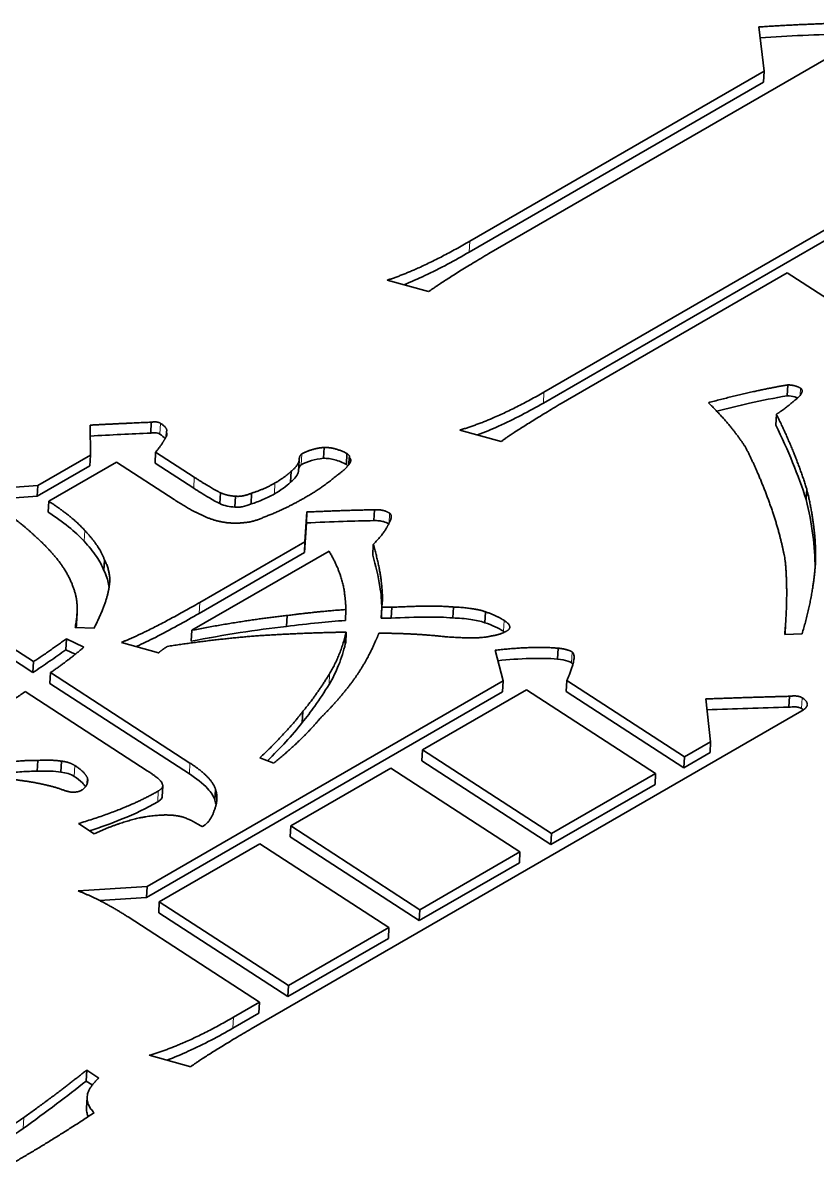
# Model space of a CAD drawing. Header units: millimetres. Extents: x 200 to 5740, y 200 to 4000.
# Drawn here: x 5428.43 to 5445.68, y 2870.23 to 2895.21 of the extents above; entities that cross this region are included whole.
import ezdxf

# ---------------------------------------------------------------- set-up
doc = ezdxf.new("R2010")
doc.units = ezdxf.units.MM
doc.header["$LTSCALE"] = 20
doc.layers.add('可見 (ISO)', color=7, linetype='Continuous', lineweight=35)
doc.layers.add('窄部可見 (ISO)', color=7, linetype='Continuous', lineweight=18)

msp = doc.modelspace()

# ---------------------------------------------------------------- linework, layer by layer
at = {"layer": '可見 (ISO)'}
for p, q in [((5444.53, 2894.164), (5444.411, 2895.126)), ((5446.652, 2894.885), (5438.547, 2890.205)), ((5438.135, 2890.472), (5444.53, 2894.164)), ((5444.53, 2894.164), (5444.517, 2893.928)), ((5438.122, 2890.235), (5444.517, 2893.928)), ((5439.745, 2887.195), (5449.827, 2893.016)), ((5439.732, 2886.958), (5449.814, 2892.779)), ((5445.03, 2889.784), (5440.122, 2886.95)), ((5451.361, 2885.679), (5445.03, 2889.784)), ((5437.24, 2889.377), (5436.339, 2889.625)), ((5445.044, 2887.352), (5445.03, 2887.115)), ((5431.216, 2886.541), (5431.203, 2886.304)), ((5444.793, 2886.714), (5444.78, 2886.477)), ((5429.893, 2885.829), (5429.885, 2886.477)), ((5431.542, 2886.329), (5431.536, 2886.221)), ((5438.816, 2886.123), (5437.914, 2886.37)), ((5428.749, 2885.169), (5429.893, 2885.829)), ((5429.893, 2885.829), (5429.88, 2885.592)), ((5431.31, 2885.89), (5431.297, 2885.653)), ((5431.31, 2885.89), (5432.15, 2885.345)), ((5434.968, 2885.994), (5434.955, 2885.757)), ((5435.466, 2885.861), (5435.453, 2885.624)), ((5435.517, 2885.775), (5435.509, 2885.622)), ((5428.736, 2884.932), (5429.88, 2885.592)), ((5430.459, 2885.672), (5428.989, 2884.824)), ((5431.712, 2884.86), (5430.459, 2885.672)), ((5431.297, 2885.653), (5432.137, 2885.108)), ((5434.427, 2885.713), (5434.414, 2885.476)), ((5434.255, 2885.477), (5434.242, 2885.24)), ((5427.229, 2885.059), (5428.749, 2885.169)), ((5428.749, 2885.169), (5428.736, 2884.932)), ((5432.717, 2885.009), (5432.704, 2884.772)), ((5433.395, 2885.001), (5433.382, 2884.765)), ((5445.452, 2885.096), (5445.439, 2884.859)), ((5427.62, 2884.851), (5428.736, 2884.932)), ((5428.989, 2884.824), (5428.976, 2884.587)), ((5433.043, 2884.935), (5433.03, 2884.698)), ((5434.553, 2883.945), (5434.597, 2884.591)), ((5434.597, 2884.591), (5434.584, 2884.354)), ((5436.065, 2884.64), (5436.052, 2884.403)), ((5434.54, 2883.708), (5434.584, 2884.354)), ((5432.266, 2882.625), (5434.553, 2883.945)), ((5434.553, 2883.945), (5434.54, 2883.708)), ((5436.038, 2883.888), (5436.025, 2883.651)), ((5430.198, 2883.555), (5430.185, 2883.318)), ((5435.076, 2883.743), (5432.094, 2882.021)), ((5432.253, 2882.388), (5434.54, 2883.708)), ((5445.647, 2883.589), (5445.638, 2883.418)), ((5426.659, 2882.637), (5428.658, 2881.341)), ((5436.225, 2882.524), (5436.212, 2882.287)), ((5436.226, 2882.564), (5436.213, 2882.327)), ((5436.44, 2882.521), (5436.427, 2882.285)), ((5437.78, 2882.527), (5437.766, 2882.29)), ((5426.646, 2882.4), (5428.645, 2881.104)), ((5429.604, 2882.397), (5429.591, 2882.16)), ((5434.164, 2882.343), (5434.151, 2882.106)), ((5435.444, 2882.472), (5435.431, 2882.235)), ((5438.475, 2882.424), (5438.462, 2882.187)), ((5445.002, 2882.307), (5444.989, 2882.07)), ((5429.973, 2882.069), (5429.56, 2882.083)), ((5432.094, 2882.021), (5432.081, 2881.784)), ((5429.371, 2881.837), (5429.358, 2881.6)), ((5429.371, 2881.837), (5429.749, 2881.655)), ((5431.372, 2881.53), (5430.565, 2881.758)), ((5435.443, 2881.967), (5435.43, 2881.73)), ((5435.451, 2881.982), (5435.438, 2881.745)), ((5435.443, 2881.967), (5435.451, 2881.982)), ((5445.353, 2881.947), (5444.975, 2881.928)), ((5429.358, 2881.6), (5429.564, 2881.501)), ((5435.43, 2881.73), (5435.438, 2881.745)), ((5438.859, 2880.921), (5438.688, 2881.59)), ((5440.054, 2881.632), (5440.041, 2881.395)), ((5428.658, 2881.341), (5428.645, 2881.104)), ((5429.027, 2881.102), (5429.013, 2880.865)), ((5429.027, 2881.102), (5432.055, 2879.138)), ((5429.013, 2880.865), (5432.042, 2878.901)), ((5431.123, 2876.455), (5438.859, 2880.921)), ((5438.859, 2880.921), (5438.846, 2880.684)), ((5440.242, 2880.931), (5440.229, 2880.694)), ((5440.242, 2880.931), (5442.798, 2879.273)), ((5431.127, 2878.971), (5428.476, 2880.689)), ((5431.11, 2876.218), (5438.846, 2880.684)), ((5439.365, 2880.73), (5437.105, 2879.425)), ((5442.171, 2878.911), (5439.365, 2880.73)), ((5440.229, 2880.694), (5442.785, 2879.036)), ((5443.366, 2879.601), (5443.264, 2880.53)), ((5445.076, 2880.588), (5445.063, 2880.351)), ((5445.35, 2880.273), (5433.386, 2873.366)), ((5434.504, 2880.258), (5434.491, 2880.021)), ((5442.798, 2879.273), (5443.366, 2879.601)), ((5443.366, 2879.601), (5443.353, 2879.364)), ((5437.105, 2879.425), (5437.092, 2879.188)), ((5437.105, 2879.425), (5439.91, 2877.606)), ((5442.785, 2879.036), (5443.353, 2879.364)), ((5442.798, 2879.273), (5442.785, 2879.036)), ((5428.749, 2879.196), (5428.736, 2878.959)), ((5429.264, 2879.178), (5429.251, 2878.941)), ((5433.875, 2879.138), (5433.575, 2879.248)), ((5436.417, 2879.028), (5434.243, 2877.772)), ((5439.223, 2877.209), (5436.417, 2879.028)), ((5437.092, 2879.188), (5439.897, 2877.369)), ((5429.83, 2878.811), (5429.824, 2878.69)), ((5439.91, 2877.606), (5442.171, 2878.911)), ((5442.171, 2878.911), (5442.158, 2878.674)), ((5431.464, 2878.642), (5431.451, 2878.405)), ((5432.612, 2878.566), (5432.599, 2878.329)), ((5439.897, 2877.369), (5442.158, 2878.674)), ((5429.974, 2877.6), (5429.631, 2877.823)), ((5434.243, 2877.772), (5434.23, 2877.535)), ((5434.243, 2877.772), (5437.048, 2875.953)), ((5434.23, 2877.535), (5437.035, 2875.716)), ((5439.91, 2877.606), (5439.897, 2877.369)), ((5433.572, 2877.385), (5431.389, 2876.125)), ((5436.378, 2875.566), (5433.572, 2877.385)), ((5437.048, 2875.953), (5439.223, 2877.209)), ((5439.223, 2877.209), (5439.21, 2876.972)), ((5437.035, 2875.716), (5439.21, 2876.972)), ((5429.629, 2876.36), (5431.123, 2876.455)), ((5431.123, 2876.455), (5431.11, 2876.218)), ((5430.092, 2876.153), (5431.11, 2876.218)), ((5431.389, 2876.125), (5431.376, 2875.888)), ((5431.389, 2876.125), (5434.194, 2874.306)), ((5433.567, 2873.943), (5430.71, 2875.796)), ((5431.376, 2875.888), (5434.181, 2874.069)), ((5437.048, 2875.953), (5437.035, 2875.716)), ((5434.194, 2874.306), (5436.378, 2875.566)), ((5436.378, 2875.566), (5436.365, 2875.329)), ((5434.181, 2874.069), (5436.365, 2875.329)), ((5434.194, 2874.306), (5434.181, 2874.069)), ((5433, 2873.616), (5433.567, 2873.943)), ((5433.567, 2873.943), (5433.554, 2873.706)), ((5432.987, 2873.379), (5433.554, 2873.706)), ((5432.071, 2872.543), (5431.169, 2872.79)), ((5429.812, 2872.469), (5429.799, 2872.232)), ((5429.812, 2872.469), (5430.078, 2872.297)), ((5429.799, 2872.232), (5429.933, 2872.146)), ((5429.821, 2871.879), (5429.808, 2871.642))]:
    msp.add_line(p, q, dxfattribs=at)
for points, degree in [([(5444.411, 2895.126), (5445.399, 2895.192), (5446.327, 2895.212)], 2), ([(5436.339, 2889.625), (5437.104, 2889.877), (5438.135, 2890.472)], 2), ([(5438.547, 2890.205), (5437.567, 2889.619), (5437.24, 2889.377)], 2), ([(5443.317, 2886.965), (5444.27, 2887.221), (5445.044, 2887.352)], 2), ([(5445.044, 2887.352), (5445.215, 2887.346), (5445.318, 2887.279)], 2), ([(5445.318, 2887.279), (5445.43, 2887.207), (5445.198, 2887.02)], 2), ([(5437.914, 2886.37), (5438.713, 2886.6), (5439.745, 2887.195)], 2), ([(5445.198, 2887.02), (5444.931, 2886.793), (5444.793, 2886.714)], 2), ([(5440.122, 2886.95), (5439.142, 2886.364), (5438.816, 2886.123)], 2), ([(5444.131, 2885.984), (5443.823, 2886.469), (5443.317, 2886.965)], 2), ([(5429.885, 2886.477), (5430.589, 2886.515), (5431.216, 2886.541)], 2), ([(5431.216, 2886.541), (5431.345, 2886.563), (5431.414, 2886.518)], 2), ([(5431.414, 2886.518), (5431.585, 2886.407), (5431.542, 2886.329)], 2), ([(5444.793, 2886.714), (5445.196, 2885.905), (5445.452, 2885.096)], 2), ([(5431.401, 2886.281), (5431.447, 2886.251), (5431.49, 2886.218), (5431.514, 2886.184)], 3), ([(5431.542, 2886.329), (5431.568, 2886.26), (5431.525, 2886.204)], 2), ([(5431.525, 2886.204), (5431.456, 2886.069), (5431.31, 2885.89)], 2), ([(5434.427, 2885.713), (5434.427, 2885.818), (5434.487, 2885.853)], 2), ([(5434.487, 2885.853), (5434.685, 2885.967), (5434.968, 2885.994)], 2), ([(5434.968, 2885.994), (5435.209, 2885.996), (5435.466, 2885.861)], 2), ([(5435.466, 2885.861), (5435.535, 2885.816), (5435.517, 2885.775)], 2), ([(5435.517, 2885.775), (5435.569, 2885.731), (5435.534, 2885.658)], 2), ([(5444.645, 2884.787), (5444.405, 2885.448), (5444.131, 2885.984)], 2), ([(5434.255, 2885.477), (5434.401, 2885.593), (5434.427, 2885.713)], 2), ([(5435.534, 2885.658), (5435.448, 2885.524), (5435.251, 2885.389)], 2), ([(5435.453, 2885.624), (5435.466, 2885.615), (5435.478, 2885.606), (5435.488, 2885.596)], 3), ([(5432.15, 2885.345), (5432.519, 2885.106), (5432.717, 2885.009)], 2), ([(5433.902, 2885.221), (5434.117, 2885.345), (5434.255, 2885.477)], 2), ([(5435.251, 2885.389), (5434.932, 2885.121), (5434.597, 2884.928)], 2), ([(5432.717, 2885.009), (5432.871, 2884.941), (5433.043, 2884.935)], 2), ([(5433.043, 2884.935), (5433.189, 2884.914), (5433.395, 2885.001)], 2), ([(5433.395, 2885.001), (5433.661, 2885.082), (5433.902, 2885.221)], 2), ([(5445.452, 2885.096), (5445.649, 2884.305), (5445.647, 2883.589)], 2), ([(5428.989, 2884.824), (5429.487, 2884.501), (5429.77, 2884.191)], 2), ([(5432.304, 2884.529), (5432.055, 2884.638), (5431.712, 2884.86)], 2), ([(5434.597, 2884.928), (5434.099, 2884.64), (5433.703, 2884.496)], 2), ([(5444.986, 2883.533), (5444.884, 2884.116), (5444.645, 2884.787)], 2), ([(5428.722, 2884.039), (5428.353, 2884.383), (5427.959, 2884.649)], 2), ([(5432.819, 2884.364), (5432.544, 2884.405), (5432.304, 2884.529)], 2), ([(5434.597, 2884.591), (5435.464, 2884.629), (5436.065, 2884.64)], 2), ([(5436.065, 2884.64), (5436.263, 2884.649), (5436.391, 2884.565)], 2), ([(5436.391, 2884.565), (5436.477, 2884.51), (5436.357, 2884.303)], 2), ([(5433.231, 2884.36), (5433.025, 2884.336), (5432.819, 2884.364)], 2), ([(5433.703, 2884.496), (5433.428, 2884.369), (5433.231, 2884.36)], 2), ([(5436.357, 2884.303), (5436.262, 2884.112), (5436.038, 2883.888)], 2), ([(5429.313, 2883.371), (5429.116, 2883.677), (5428.722, 2884.039)], 2), ([(5429.77, 2884.191), (5430.096, 2883.843), (5430.198, 2883.555)], 2), ([(5436.038, 2883.888), (5436.252, 2883.149), (5436.234, 2882.644)], 2), ([(5430.198, 2883.555), (5430.352, 2883.245), (5430.3, 2882.983)], 2), ([(5435.418, 2882.784), (5435.376, 2883.232), (5435.076, 2883.743)], 2), ([(5444.975, 2881.928), (5445.054, 2882.826), (5444.986, 2883.533)], 2), ([(5445.647, 2883.589), (5445.621, 2882.858), (5445.353, 2881.947)], 2), ([(5429.57, 2882.793), (5429.493, 2883.096), (5429.313, 2883.371)], 2), ([(5429.56, 2882.083), (5429.647, 2882.491), (5429.57, 2882.793)], 2), ([(5430.3, 2882.983), (5430.266, 2882.648), (5429.973, 2882.069)], 2), ([(5435.444, 2882.472), (5435.435, 2882.657), (5435.418, 2882.784)], 2), ([(5430.565, 2881.758), (5431.218, 2882.02), (5432.266, 2882.625)], 2), ([(5436.234, 2882.644), (5436.225, 2882.576), (5436.225, 2882.524)], 2), ([(5436.225, 2882.524), (5436.345, 2882.52), (5436.44, 2882.521)], 2), ([(5436.44, 2882.521), (5437.342, 2882.569), (5437.78, 2882.527)], 2), ([(5437.78, 2882.527), (5438.209, 2882.512), (5438.475, 2882.424)], 2), ([(5432.094, 2882.021), (5433.193, 2882.235), (5434.164, 2882.343)], 2), ([(5434.164, 2882.343), (5434.911, 2882.438), (5435.444, 2882.472)], 2), ([(5436.213, 2882.327), (5436.213, 2882.314), (5436.212, 2882.3), (5436.212, 2882.287)], 3), ([(5438.475, 2882.424), (5438.724, 2882.336), (5438.878, 2882.236)], 2), ([(5429.585, 2882.082), (5429.587, 2882.108), (5429.589, 2882.134), (5429.591, 2882.16)], 3), ([(5438.938, 2882.008), (5438.792, 2881.924), (5438.577, 2881.894)], 2), ([(5438.878, 2882.236), (5439.093, 2882.097), (5438.938, 2882.008)], 2), ([(5444.98, 2881.929), (5444.984, 2881.976), (5444.987, 2882.023), (5444.989, 2882.07)], 3), ([(5428.658, 2881.341), (5429.027, 2881.586), (5429.371, 2881.837)], 2), ([(5433.571, 2881.906), (5432.583, 2881.83), (5431.561, 2881.671)], 2), ([(5435.451, 2881.982), (5434.55, 2881.967), (5433.571, 2881.906)], 2), ([(5435.089, 2881.079), (5435.33, 2881.481), (5435.443, 2881.967)], 2), ([(5436.087, 2881.792), (5435.914, 2881.377), (5435.63, 2880.971)], 2), ([(5436.156, 2881.958), (5436.13, 2881.869), (5436.087, 2881.792)], 2), ([(5437.624, 2881.88), (5436.886, 2881.959), (5436.156, 2881.958)], 2), ([(5438.577, 2881.894), (5438.354, 2881.828), (5437.624, 2881.88)], 2), ([(5438.865, 2881.999), (5438.874, 2881.994), (5438.882, 2881.988), (5438.89, 2881.983)], 3), ([(5429.749, 2881.655), (5429.465, 2881.407), (5429.027, 2881.102)], 2), ([(5431.561, 2881.671), (5431.432, 2881.586), (5431.372, 2881.53)], 2), ([(5438.688, 2881.59), (5439.539, 2881.682), (5440.054, 2881.632)], 2), ([(5440.054, 2881.632), (5440.269, 2881.609), (5440.354, 2881.553)], 2), ([(5440.354, 2881.553), (5440.483, 2881.47), (5440.242, 2880.931)], 2), ([(5434.504, 2880.258), (5434.762, 2880.554), (5435.089, 2881.079)], 2), ([(5435.63, 2880.971), (5435.303, 2880.519), (5434.882, 2880.108)], 2), ([(5428.476, 2880.689), (5428.021, 2880.374), (5427.47, 2880.014)], 2), ([(5443.264, 2880.53), (5444.2, 2880.566), (5445.076, 2880.588)], 2), ([(5445.076, 2880.588), (5445.265, 2880.613), (5445.351, 2880.558)], 2), ([(5445.351, 2880.558), (5445.582, 2880.407), (5445.35, 2880.273)], 2), ([(5433.575, 2879.248), (5434.263, 2879.919), (5434.504, 2880.258)], 2), ([(5445.338, 2880.321), (5445.352, 2880.311), (5445.366, 2880.301), (5445.379, 2880.291)], 3), ([(5434.882, 2880.108), (5434.503, 2879.647), (5433.875, 2879.138)], 2), ([(5428.027, 2879.147), (5428.448, 2879.201), (5428.749, 2879.196)], 2), ([(5428.749, 2879.196), (5429.084, 2879.21), (5429.264, 2879.178)], 2), ([(5429.264, 2879.178), (5429.436, 2879.161), (5429.556, 2879.083)], 2), ([(5429.556, 2879.083), (5429.77, 2878.944), (5429.83, 2878.811)], 2), ([(5432.055, 2879.138), (5432.527, 2878.832), (5432.612, 2878.566)], 2), ([(5428.593, 2878.728), (5428.267, 2878.781), (5427.95, 2878.808)], 2), ([(5429.83, 2878.811), (5429.856, 2878.636), (5429.701, 2878.547)], 2), ([(5431.453, 2878.685), (5431.445, 2878.765), (5431.127, 2878.971)], 2), ([(5429.229, 2878.579), (5428.937, 2878.673), (5428.593, 2878.728)], 2), ([(5429.521, 2878.506), (5429.435, 2878.498), (5429.229, 2878.579)], 2), ([(5429.701, 2878.547), (5429.632, 2878.507), (5429.521, 2878.506)], 2), ([(5429.631, 2877.823), (5430.697, 2878.143), (5431.367, 2878.531)], 2), ([(5431.367, 2878.531), (5431.496, 2878.605), (5431.453, 2878.685)], 2), ([(5432.612, 2878.566), (5432.681, 2878.332), (5432.577, 2878.094)], 2), ([(5432.599, 2878.329), (5432.609, 2878.294), (5432.617, 2878.259), (5432.621, 2878.225)], 3), ([(5431.735, 2877.997), (5431.426, 2878.039), (5430.954, 2877.945)], 2), ([(5432.577, 2878.094), (5432.508, 2877.864), (5432.319, 2877.755)], 2), ([(5430.954, 2877.945), (5430.473, 2877.836), (5429.974, 2877.6)], 2), ([(5432.319, 2877.755), (5431.976, 2877.978), (5431.735, 2877.997)], 2), ([(5430.71, 2875.796), (5430.152, 2876.157), (5429.629, 2876.36)], 2), ([(5431.169, 2872.79), (5431.977, 2873.025), (5433, 2873.616)], 2), ([(5433.386, 2873.366), (5432.397, 2872.784), (5432.071, 2872.543)], 2), ([(5428.445, 2871.438), (5429.21, 2871.985), (5429.812, 2872.469)], 2), ([(5430.078, 2872.297), (5429.622, 2871.897), (5429.974, 2871.543)], 2), ([(5429.974, 2871.543), (5429.097, 2870.963), (5428.229, 2870.462)], 2), ([(5426.915, 2870.471), (5427.714, 2870.932), (5428.445, 2871.438)], 2)]:
    msp.add_open_spline(points, degree=degree, dxfattribs=at)
for points, knots in [([(5444.44, 2894.892), (5444.75, 2894.913), (5445.06, 2894.93), (5445.684, 2894.958), (5445.999, 2894.968), (5446.314, 2894.975)], [-0.1890197, -0.1890197, -0.1890197, -0.1890197, -0.0948971, -0.0948971, 0, 0, 0, 0]), ([(5436.701, 2889.525), (5436.859, 2889.589), (5437.013, 2889.657), (5437.489, 2889.882), (5437.818, 2890.06), (5438.122, 2890.235)], [-0.1854819, -0.1854819, -0.1854819, -0.1854819, -0.1291028, -0.1291028, 0, 0, 0, 0]), ([(5443.499, 2886.78), (5443.734, 2886.841), (5443.973, 2886.899), (5444.48, 2887.013), (5444.755, 2887.069), (5445.03, 2887.115)], [-0.1650956, -0.1650956, -0.1650956, -0.1650956, -0.0871375, -0.0871375, 0, 0, 0, 0]), ([(5445.03, 2887.115), (5445.086, 2887.113), (5445.142, 2887.106), (5445.216, 2887.085), (5445.236, 2887.078), (5445.255, 2887.07)], [-0.03043614, -0.03043614, -0.03043614, -0.03043614, -0.01363942, -0.01363942, -0.00662281, -0.00662281, -0.00662281, -0.00662281]), ([(5438.298, 2886.264), (5438.458, 2886.324), (5438.612, 2886.388), (5439.096, 2886.607), (5439.427, 2886.782), (5439.732, 2886.958)], [-0.1850935, -0.1850935, -0.1850935, -0.1850935, -0.129269, -0.129269, 0, 0, 0, 0]), ([(5429.888, 2886.241), (5430.11, 2886.253), (5430.334, 2886.264), (5430.772, 2886.285), (5430.988, 2886.295), (5431.203, 2886.304)], [-0.132704, -0.132704, -0.132704, -0.132704, -0.0651452, -0.0651452, 0, 0, 0, 0]), ([(5431.203, 2886.304), (5431.234, 2886.309), (5431.267, 2886.312), (5431.318, 2886.309), (5431.337, 2886.307), (5431.372, 2886.297), (5431.387, 2886.29), (5431.401, 2886.281)], [-0.02108377, -0.02108377, -0.02108377, -0.02108377, -0.011362, -0.011362, -0.00566842, -0.00566842, 0, 0, 0, 0]), ([(5444.78, 2886.477), (5444.914, 2886.209), (5445.036, 2885.939), (5445.256, 2885.399), (5445.353, 2885.13), (5445.439, 2884.859)], [-0.2688987, -0.2688987, -0.2688987, -0.2688987, -0.1337601, -0.1337601, 0, 0, 0, 0]), ([(5434.474, 2885.616), (5434.539, 2885.653), (5434.612, 2885.684), (5434.776, 2885.732), (5434.863, 2885.748), (5434.955, 2885.757)], [-0.05574192, -0.05574192, -0.05574192, -0.05574192, -0.02811699, -0.02811699, 0, 0, 0, 0]), ([(5434.955, 2885.757), (5434.996, 2885.757), (5435.036, 2885.755), (5435.119, 2885.744), (5435.16, 2885.735), (5435.291, 2885.7), (5435.377, 2885.664), (5435.453, 2885.624)], [-0.05444923, -0.05444923, -0.05444923, -0.05444923, -0.04223106, -0.04223106, -0.02939862, -0.02939862, 0, 0, 0, 0]), ([(5434.416, 2885.511), (5434.417, 2885.521), (5434.418, 2885.531), (5434.425, 2885.558), (5434.433, 2885.576), (5434.453, 2885.601), (5434.462, 2885.609), (5434.474, 2885.616)], [-0.01859217, -0.01859217, -0.01859217, -0.01859217, -0.01377171, -0.01377171, -0.00501912, -0.00501912, 0, 0, 0, 0]), ([(5434.242, 2885.24), (5434.287, 2885.276), (5434.327, 2885.315), (5434.385, 2885.395), (5434.405, 2885.434), (5434.414, 2885.476)], [-0.0436559, -0.0436559, -0.0436559, -0.0436559, -0.02070752, -0.02070752, 0, 0, 0, 0]), ([(5432.137, 2885.108), (5432.241, 2885.041), (5432.355, 2884.969), (5432.536, 2884.862), (5432.624, 2884.811), (5432.704, 2884.772)], [-0.07400017, -0.07400017, -0.07400017, -0.07400017, -0.02964383, -0.02964383, 0, 0, 0, 0]), ([(5433.889, 2884.984), (5433.958, 2885.023), (5434.024, 2885.065), (5434.141, 2885.151), (5434.194, 2885.194), (5434.242, 2885.24)], [-0.05634311, -0.05634311, -0.05634311, -0.05634311, -0.02714095, -0.02714095, 0, 0, 0, 0]), ([(5432.704, 2884.772), (5432.753, 2884.751), (5432.806, 2884.732), (5432.917, 2884.707), (5432.973, 2884.7), (5433.03, 2884.698)], [-0.03498103, -0.03498103, -0.03498103, -0.03498103, -0.01715823, -0.01715823, 0, 0, 0, 0]), ([(5433.03, 2884.698), (5433.055, 2884.694), (5433.081, 2884.693), (5433.135, 2884.695), (5433.164, 2884.699), (5433.258, 2884.717), (5433.325, 2884.74), (5433.382, 2884.765)], [-0.03792547, -0.03792547, -0.03792547, -0.03792547, -0.03020225, -0.03020225, -0.02153738, -0.02153738, 0, 0, 0, 0]), ([(5433.382, 2884.765), (5433.473, 2884.792), (5433.559, 2884.824), (5433.729, 2884.897), (5433.811, 2884.939), (5433.889, 2884.984)], [-0.0640341, -0.0640341, -0.0640341, -0.0640341, -0.03291841, -0.03291841, 0, 0, 0, 0]), ([(5445.439, 2884.859), (5445.503, 2884.602), (5445.553, 2884.344), (5445.617, 2883.848), (5445.634, 2883.609), (5445.634, 2883.371)], [-0.2459204, -0.2459204, -0.2459204, -0.2459204, -0.1197957, -0.1197957, -0.0031245, -0.0031245, -0.0031245, -0.0031245]), ([(5428.976, 2884.587), (5429.133, 2884.486), (5429.283, 2884.379), (5429.543, 2884.168), (5429.657, 2884.063), (5429.757, 2883.954)], [-0.1261172, -0.1261172, -0.1261172, -0.1261172, -0.0596054, -0.0596054, 0, 0, 0, 0]), ([(5434.584, 2884.354), (5434.848, 2884.366), (5435.12, 2884.377), (5435.604, 2884.393), (5435.832, 2884.399), (5436.052, 2884.403)], [-0.1464139, -0.1464139, -0.1464139, -0.1464139, -0.0663242, -0.0663242, 0, 0, 0, 0]), ([(5436.052, 2884.403), (5436.089, 2884.404), (5436.126, 2884.404), (5436.196, 2884.397), (5436.229, 2884.391), (5436.302, 2884.369), (5436.34, 2884.352), (5436.373, 2884.332)], [-0.03582261, -0.03582261, -0.03582261, -0.03582261, -0.02479424, -0.02479424, -0.01458489, -0.01458489, -0.0007924, -0.0007924, -0.0007924, -0.0007924]), ([(5429.757, 2883.954), (5429.857, 2883.847), (5429.95, 2883.735), (5430.093, 2883.523), (5430.149, 2883.421), (5430.185, 2883.318)], [-0.1101037, -0.1101037, -0.1101037, -0.1101037, -0.0509709, -0.0509709, 0, 0, 0, 0]), ([(5436.025, 2883.651), (5436.09, 2883.427), (5436.146, 2883.196), (5436.206, 2882.813), (5436.222, 2882.65), (5436.222, 2882.49)], [-0.2012315, -0.2012315, -0.2012315, -0.2012315, -0.0908066, -0.0908066, -0.013443, -0.013443, -0.013443, -0.013443]), ([(5430.185, 2883.318), (5430.234, 2883.221), (5430.27, 2883.121), (5430.292, 2882.998), (5430.295, 2882.976), (5430.297, 2882.954)], [-0.09417417, -0.09417417, -0.09417417, -0.09417417, -0.04491209, -0.04491209, -0.0341131, -0.0341131, -0.0341131, -0.0341131]), ([(5430.888, 2881.667), (5431.032, 2881.733), (5431.173, 2881.802), (5431.623, 2882.032), (5431.951, 2882.214), (5432.253, 2882.388)], [-0.1803283, -0.1803283, -0.1803283, -0.1803283, -0.1280954, -0.1280954, 0, 0, 0, 0]), ([(5436.212, 2882.287), (5436.25, 2882.285), (5436.288, 2882.285), (5436.359, 2882.284), (5436.393, 2882.284), (5436.427, 2882.285)], [-0.02142536, -0.02142536, -0.02142536, -0.02142536, -0.01007488, -0.01007488, 0, 0, 0, 0]), ([(5436.427, 2882.285), (5436.68, 2882.298), (5436.957, 2882.309), (5437.387, 2882.31), (5437.592, 2882.307), (5437.766, 2882.29)], [-0.130198, -0.130198, -0.130198, -0.130198, -0.0527031, -0.0527031, 0, 0, 0, 0]), ([(5437.766, 2882.29), (5437.895, 2882.286), (5438.028, 2882.276), (5438.26, 2882.241), (5438.365, 2882.219), (5438.462, 2882.187)], [-0.07094219, -0.07094219, -0.07094219, -0.07094219, -0.03218296, -0.03218296, 0, 0, 0, 0]), ([(5432.081, 2881.784), (5432.432, 2881.852), (5432.789, 2881.916), (5433.479, 2882.023), (5433.814, 2882.069), (5434.151, 2882.106)], [-0.2167152, -0.2167152, -0.2167152, -0.2167152, -0.1039461, -0.1039461, 0, 0, 0, 0]), ([(5434.151, 2882.106), (5434.379, 2882.135), (5434.614, 2882.163), (5435.036, 2882.205), (5435.236, 2882.223), (5435.431, 2882.235)], [-0.1300074, -0.1300074, -0.1300074, -0.1300074, -0.0590902, -0.0590902, 0, 0, 0, 0]), ([(5438.462, 2882.187), (5438.539, 2882.16), (5438.616, 2882.13), (5438.75, 2882.067), (5438.811, 2882.035), (5438.865, 2881.999)], [-0.0494182, -0.0494182, -0.0494182, -0.0494182, -0.02317618, -0.02317618, 0, 0, 0, 0]), ([(5428.645, 2881.104), (5428.767, 2881.185), (5428.888, 2881.267), (5429.126, 2881.433), (5429.243, 2881.516), (5429.358, 2881.6)], [-0.1110541, -0.1110541, -0.1110541, -0.1110541, -0.0552777, -0.0552777, 0, 0, 0, 0]), ([(5435.076, 2880.842), (5435.159, 2880.98), (5435.228, 2881.122), (5435.346, 2881.418), (5435.394, 2881.573), (5435.43, 2881.73)], [-0.1513554, -0.1513554, -0.1513554, -0.1513554, -0.078036, -0.078036, 0, 0, 0, 0]), ([(5438.747, 2881.361), (5438.974, 2881.384), (5439.212, 2881.402), (5439.636, 2881.415), (5439.846, 2881.414), (5440.041, 2881.395)], [-0.1283226, -0.1283226, -0.1283226, -0.1283226, -0.0588288, -0.0588288, 0, 0, 0, 0]), ([(5440.041, 2881.395), (5440.121, 2881.386), (5440.201, 2881.373), (5440.292, 2881.342), (5440.319, 2881.331), (5440.341, 2881.316)], [-0.03076408, -0.03076408, -0.03076408, -0.03076408, -0.00939183, -0.00939183, 0, 0, 0, 0]), ([(5440.341, 2881.316), (5440.347, 2881.312), (5440.352, 2881.308), (5440.361, 2881.299), (5440.364, 2881.294), (5440.37, 2881.285), (5440.371, 2881.282), (5440.373, 2881.278)], [-0.116211628, -0.116211628, -0.116211628, -0.116211628, -0.112850107, -0.112850107, -0.109003728, -0.109003728, -0.106740487, -0.106740487, -0.106740487, -0.106740487]), ([(5434.491, 2880.021), (5434.589, 2880.133), (5434.683, 2880.258), (5434.875, 2880.526), (5434.98, 2880.687), (5435.076, 2880.842)], [-0.1463697, -0.1463697, -0.1463697, -0.1463697, -0.0827587, -0.0827587, 0, 0, 0, 0]), ([(5443.29, 2880.295), (5443.584, 2880.306), (5443.878, 2880.316), (5444.469, 2880.335), (5444.766, 2880.344), (5445.063, 2880.351)], [-0.1784665, -0.1784665, -0.1784665, -0.1784665, -0.0896211, -0.0896211, 0, 0, 0, 0]), ([(5445.063, 2880.351), (5445.109, 2880.357), (5445.159, 2880.361), (5445.233, 2880.356), (5445.258, 2880.352), (5445.303, 2880.339), (5445.322, 2880.331), (5445.338, 2880.321)], [-0.02889165, -0.02889165, -0.02889165, -0.02889165, -0.01458403, -0.01458403, -0.00683406, -0.00683406, 0, 0, 0, 0]), ([(5433.741, 2879.187), (5433.877, 2879.324), (5434.015, 2879.464), (5434.256, 2879.727), (5434.394, 2879.884), (5434.491, 2880.021)], [-0.1526103, -0.1526103, -0.1526103, -0.1526103, -0.0745322, -0.0745322, 0, 0, 0, 0]), ([(5428.014, 2878.91), (5428.142, 2878.927), (5428.275, 2878.941), (5428.513, 2878.957), (5428.626, 2878.961), (5428.736, 2878.959)], [-0.07269572, -0.07269572, -0.07269572, -0.07269572, -0.03295717, -0.03295717, 0, 0, 0, 0]), ([(5428.736, 2878.959), (5428.832, 2878.963), (5428.935, 2878.965), (5429.103, 2878.959), (5429.181, 2878.953), (5429.251, 2878.941)], [-0.05067736, -0.05067736, -0.05067736, -0.05067736, -0.02145201, -0.02145201, 0, 0, 0, 0]), ([(5429.251, 2878.941), (5429.306, 2878.935), (5429.36, 2878.925), (5429.46, 2878.893), (5429.504, 2878.872), (5429.543, 2878.846)], [-0.03325799, -0.03325799, -0.03325799, -0.03325799, -0.0165691, -0.0165691, 0, 0, 0, 0]), ([(5429.543, 2878.846), (5429.608, 2878.804), (5429.669, 2878.758), (5429.746, 2878.681), (5429.77, 2878.653), (5429.79, 2878.623)], [-0.05147595, -0.05147595, -0.05147595, -0.05147595, -0.02378141, -0.02378141, -0.00841175, -0.00841175, -0.00841175, -0.00841175]), ([(5432.042, 2878.901), (5432.19, 2878.805), (5432.333, 2878.697), (5432.512, 2878.503), (5432.571, 2878.418), (5432.599, 2878.329)], [-0.1068055, -0.1068055, -0.1068055, -0.1068055, -0.0437549, -0.0437549, 0, 0, 0, 0]), ([(5429.874, 2877.666), (5430.118, 2877.744), (5430.357, 2877.83), (5430.856, 2878.034), (5431.117, 2878.157), (5431.354, 2878.294)], [-0.1849732, -0.1849732, -0.1849732, -0.1849732, -0.1005006, -0.1005006, 0, 0, 0, 0]), ([(5431.354, 2878.294), (5431.384, 2878.311), (5431.412, 2878.331), (5431.441, 2878.369), (5431.448, 2878.384), (5431.45, 2878.402), (5431.451, 2878.403), (5431.451, 2878.405)], [-0.02881182, -0.02881182, -0.02881182, -0.02881182, -0.01604251, -0.01604251, -0.00809249, -0.00809249, -0.00729197, -0.00729197, -0.00729197, -0.00729197]), ([(5431.552, 2872.685), (5431.714, 2872.745), (5431.87, 2872.811), (5432.354, 2873.029), (5432.683, 2873.204), (5432.987, 2873.379)], [-0.1854192, -0.1854192, -0.1854192, -0.1854192, -0.1288271, -0.1288271, 0, 0, 0, 0]), ([(5428.432, 2871.201), (5428.676, 2871.376), (5428.919, 2871.554), (5429.374, 2871.897), (5429.589, 2872.064), (5429.799, 2872.232)], [-0.2225461, -0.2225461, -0.2225461, -0.2225461, -0.1065535, -0.1065535, 0, 0, 0, 0]), ([(5429.808, 2871.642), (5429.806, 2871.605), (5429.81, 2871.568), (5429.827, 2871.506), (5429.836, 2871.483), (5429.847, 2871.459)], [-0.05767492, -0.05767492, -0.05767492, -0.05767492, -0.03913774, -0.03913774, -0.02735996, -0.02735996, -0.02735996, -0.02735996]), ([(5426.902, 2870.234), (5427.168, 2870.388), (5427.429, 2870.545), (5427.939, 2870.868), (5428.189, 2871.033), (5428.432, 2871.201)], [-0.226407, -0.226407, -0.226407, -0.226407, -0.1133077, -0.1133077, 0, 0, 0, 0])]:
    msp.add_open_spline(points, degree=3, knots=knots, dxfattribs=at)
at = {"layer": '窄部可見 (ISO)'}
for p, q in [((5438.135, 2890.472), (5438.122, 2890.235)), ((5445.318, 2887.279), (5445.31, 2887.127)), ((5439.745, 2887.195), (5439.732, 2886.958)), ((5431.414, 2886.518), (5431.401, 2886.281)), ((5434.487, 2885.853), (5434.474, 2885.616)), ((5432.15, 2885.345), (5432.137, 2885.108)), ((5433.902, 2885.221), (5433.889, 2884.984)), ((5436.391, 2884.565), (5436.379, 2884.344)), ((5429.77, 2884.191), (5429.757, 2883.954)), ((5432.266, 2882.625), (5432.253, 2882.388)), ((5438.878, 2882.236), (5438.865, 2881.999)), ((5440.354, 2881.553), (5440.341, 2881.316)), ((5435.089, 2881.079), (5435.076, 2880.842)), ((5445.351, 2880.558), (5445.338, 2880.321)), ((5429.556, 2879.083), (5429.543, 2878.846)), ((5432.055, 2879.138), (5432.042, 2878.901)), ((5431.367, 2878.531), (5431.354, 2878.294)), ((5433, 2873.616), (5432.987, 2873.379)), ((5428.445, 2871.438), (5428.432, 2871.201))]:
    msp.add_line(p, q, dxfattribs=at)

doc.saveas('drawing.dxf')
